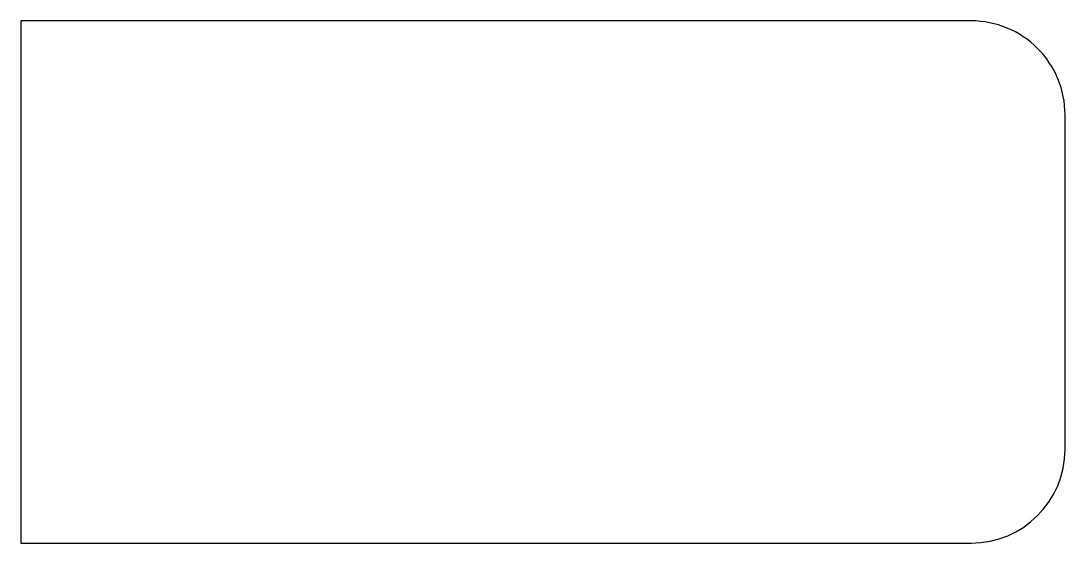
# Model space of a CAD drawing. Header units: millimetres. Extents: x -100 to 0, y -50 to 0.
import ezdxf

# ---------------------------------------------------------------- set-up
doc = ezdxf.new("R2010")
doc.units = ezdxf.units.MM
doc.header["$MEASUREMENT"] = 0
doc.layers.add('Board Shape V2 v1_0', color=7, linetype='Continuous')

msp = doc.modelspace()

# ---------------------------------------------------------------- linework, layer by layer
at = {"layer": 'Board Shape V2 v1_0'}
for p, q in [((-9, 0), (-100, -0.003)), ((-100, -0.003), (-100, -50.003)), ((0, -41), (0, -9)), ((-100, -50.003), (-9, -50))]:
    msp.add_line(p, q, dxfattribs=at)
for centre, start, end in [((-9, -9), 0, 90.00176), ((-9, -41), 270.00176, 360)]:
    msp.add_arc(centre, 9, start, end, dxfattribs=at)

doc.saveas('drawing.dxf')
